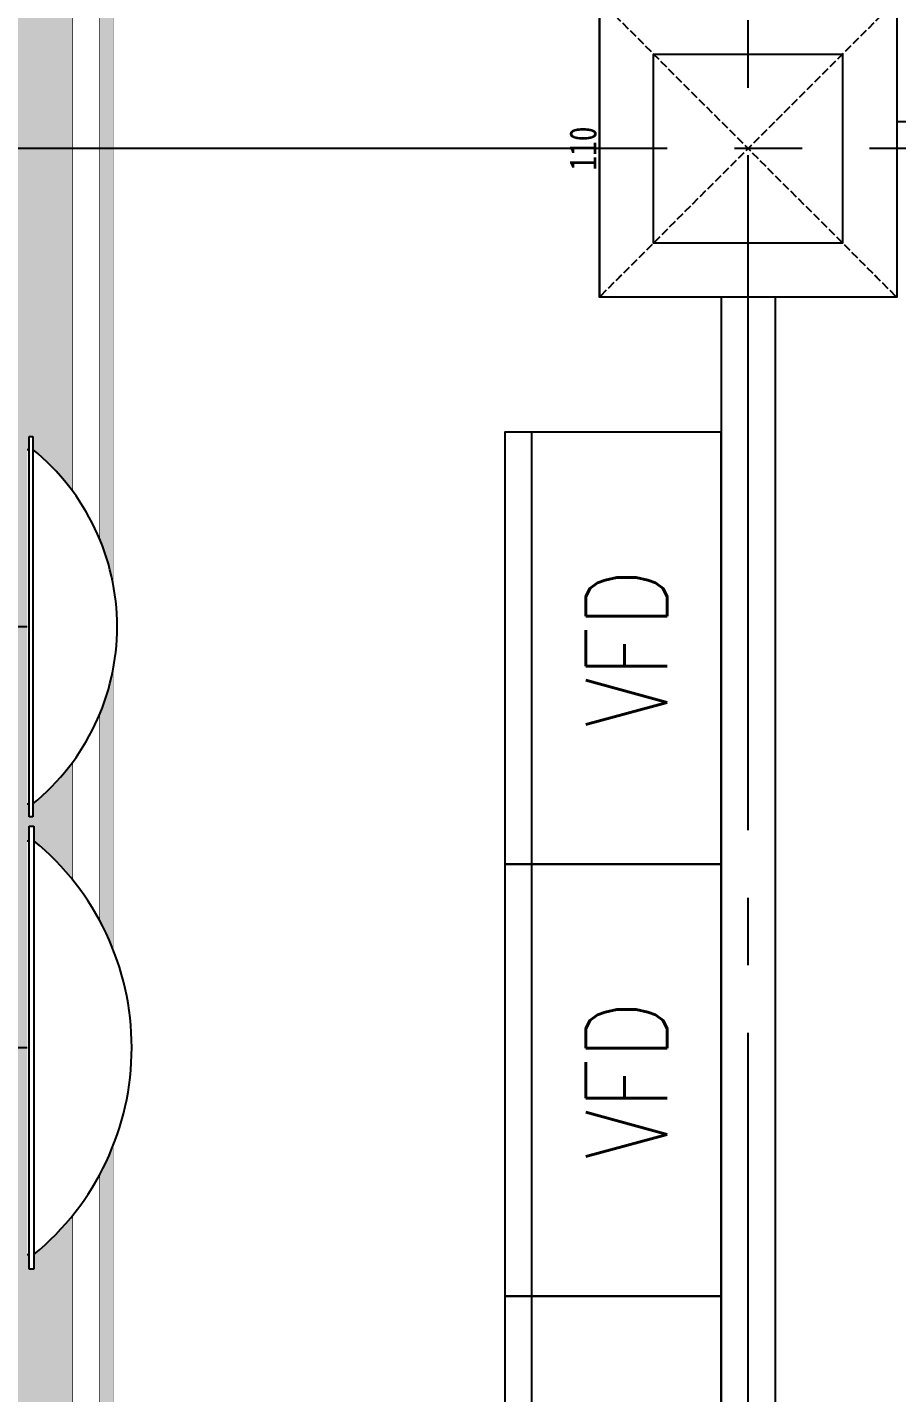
# Model space of a CAD drawing. Extents: x -18489 to 195597, y -1599 to 112111.
# Drawn here: x -14305 to -13983, y 2322 to 2827 of the extents above; entities that cross this region are included whole.
import ezdxf
from ezdxf.enums import TextEntityAlignment as Align

# ---------------------------------------------------------------- set-up
doc = ezdxf.new("R2010")
doc.units = 0
doc.header["$LTSCALE"] = 100
doc.linetypes.add('X-CUB3-L10$0$COL-CEN-LIN', pattern=[3.25, 2.5, -0.25, 0.25, -0.25])
doc.linetypes.add('X-CUB3-L10$0$HIDDEN', pattern=[0.4, 0.3, -0.1])
for name, color, linetype in [('188K-SM-03-F10-MECH-EQ-Y2257103$0$0 Xref', 8, 'Continuous'), ('188K-SM-03-F10-MECH-EQ-Y2257103$0$M-EQU-FOUNDATION', 8, 'Continuous'), ('188K-SM-03-F10-MECH-EQ-Y2257103$0$Micron CUP L10 HVAC EQU$0$M-MECH-EQU', 136, 'Continuous'), ('188K-SM-03-F10-MECH-EQ-Y2257103$0$Micron CUP L10 HVAC EQU$0$M-PHASE1 AREA', 252, 'Continuous'), ('X-CUB3-L10$0$CCL', 8, 'X-CUB3-L10$0$COL-CEN-LIN'), ('X-CUB3-L10$0$COL', 8, 'Continuous'), ('X-CUB3-L10$0$COL-S', 8, 'Continuous'), ('X-CUB3-L10$0$WALL-RC', 8, 'Continuous')]:
    doc.layers.add(name, color=color, linetype=linetype)
doc.styles.add('188K-SM-03-F10-MECH-EQ-Y2257103$0$Micron CUP L10 HVAC EQU$0$AA-TXT', font='simplex.shx', dxfattribs={"bigfont": 'china.shx'})
doc.styles.add('X-CUB3-L10$0$DIM', font='', dxfattribs={"width": 0.8})
doc.styles.get('X-CUB3-L10$0$DIM').set_extended_font_data('MingLiU')
doc.dimstyles.new('X-CUB3-L10$0$JJP_005_defpoint', dxfattribs={"dimtxt": 20, "dimasz": 0.5, "dimexe": 0.5, "dimexo": 0.5, "dimgap": 0.5, "dimtad": 1, "dimdsep": 46, "dimtxsty": 'X-CUB3-L10$0$DIM', "dimblk": 'X-CUB3-L10$0$_None', "dimcen": 10, "dimclrd": 256, "dimclre": 256, "dimclrt": 256, "dimadec": 0, "dimazin": 0, "dimtfac": 1, "dimtix": 1, "dimtmove": 2, "dimatfit": 3, "dimldrblk": 'X-CUB3-L10$0$_None', "dimfxl": 0.5, "dimtolj": 1, "dimtzin": 0, "dimarcsym": 0})

# ---------------------------------------------------------------- blocks, each defined once
blk = doc.blocks.new('*D439')
at = {"layer": 'DefPoints', "lineweight": -2, "transparency": 16777216}
blk.add_line((0, 0), (110, 0), dxfattribs=at)
at = {"layer": 'DefPoints', "color": 0, "transparency": 16777216}
for p in [(0, 0), (110, 0), (110, 0)]:
    blk.add_point(p, dxfattribs=at)
at = {"layer": 'DefPoints', "transparency": 16777216, "insert": (55, 6.07), "char_height": 10, "attachment_point": 5, "style": 'X-CUB3-L10$0$DIM'}
blk.add_mtext('\\A1;110', dxfattribs=at)
blk = doc.blocks.new('X-CUB3-L10$0$_None')
blk = doc.blocks.new('*D440')
at = {"layer": 'DefPoints', "lineweight": -2, "transparency": 16777216}
blk.add_line((0, 0), (0, -110), dxfattribs=at)
at = {"layer": 'DefPoints', "color": 0, "transparency": 16777216}
for p in [(0, 0), (0, -110), (0, -110)]:
    blk.add_point(p, dxfattribs=at)
at = {"layer": 'DefPoints', "transparency": 16777216, "insert": (-6.07, -55), "char_height": 10, "attachment_point": 5, "rotation": 90, "style": 'X-CUB3-L10$0$DIM'}
blk.add_mtext('\\A1;110', dxfattribs=at)
blk = doc.blocks.new('188K-SM-03-F10-MECH-EQ-Y2257103$0$Micron CUP L10 HVAC EQU$0$A$C0c53ceb0')
at = {"layer": '188K-SM-03-F10-MECH-EQ-Y2257103$0$Micron CUP L10 HVAC EQU$0$M-PHASE1 AREA'}
for p, q in [((20250, 16000.00004), (20250, 17600.00004)), ((13383.58898, 16879.86279), (18509.19987, 16879.86279)), ((20250, 14400.00004), (20250, 16000.00004)), ((13383.58898, 15321.00495), (18509.19987, 15321.00495)), ((20250, 12800.00004), (20250, 14400.00004))]:
    blk.add_line(p, q, dxfattribs=at)
for points in [[(20150, 16000.00004), (20950, 16000.00004), (20950, 17600.00004), (20150, 17600.00004)], [(20150, 14400.00004), (20950, 14400.00004), (20950, 16000.00004), (20150, 16000.00004)], [(20150, 12800.00004), (20950, 12800.00004), (20950, 14400.00004), (20150, 14400.00004)]]:
    blk.add_lwpolyline(points, close=True, dxfattribs=at)
at = {"layer": '188K-SM-03-F10-MECH-EQ-Y2257103$0$Micron CUP L10 HVAC EQU$0$M-PHASE1 AREA', "style": '188K-SM-03-F10-MECH-EQ-Y2257103$0$Micron CUP L10 HVAC EQU$0$AA-TXT', "width": 0.8}
for p in [(20600, 16800.00004), (20600, 15200.00004)]:
    blk.add_text('VFD', height=300, rotation=90, dxfattribs=at).set_placement(p, align=Align.MIDDLE_CENTER)
for points in [[(18402.65372, 16223.74696), (18414.02329, 16233.15596), (18425.22692, 16242.76195), (18436.26119, 16252.56201), (18447.12275, 16262.55314), (18457.80828, 16272.73232), (18468.31454, 16283.09644), (18478.63832, 16293.64233), (18488.77647, 16304.3668), (18498.72591, 16315.26656), (18508.48361, 16326.33831), (18518.0466, 16337.57867), (18527.41195, 16348.98421), (18536.57683, 16360.55146), (18545.53843, 16372.2769), (18554.29403, 16384.15696), (18562.84097, 16396.18801), (18571.17663, 16408.3664), (18579.29847, 16420.68841), (18587.20404, 16433.15028), (18594.89091, 16445.74823), (18602.35674, 16458.47842), (18609.59926, 16471.33696), (18616.61627, 16484.31995), (18623.40563, 16497.42342), (18629.96526, 16510.64338), (18636.29318, 16523.97582), (18642.38744, 16537.41666), (18648.24621, 16550.96181), (18653.86769, 16564.60715), (18659.25016, 16578.34852), (18664.392, 16592.18173), (18669.29163, 16606.10258), (18673.94756, 16620.10681), (18678.35838, 16634.19017), (18682.52274, 16648.34836), (18686.43936, 16662.57708), (18690.10707, 16676.87198), (18693.52473, 16691.22872), (18696.69132, 16705.64291), (18699.60586, 16720.11017), (18702.26747, 16734.6261), (18704.67534, 16749.18627), (18706.82873, 16763.78624), (18708.72698, 16778.42157), (18710.36953, 16793.0878), (18711.75586, 16807.78047), (18712.88556, 16822.49509), (18713.75829, 16837.22719), (18714.37376, 16851.97227), (18714.73181, 16866.72585), (18714.83232, 16881.48343), (18714.67526, 16896.24052), (18714.26068, 16910.99261), (18713.58869, 16925.73523), (18712.65952, 16940.46387), (18711.47344, 16955.17406), (18710.03081, 16969.8613), (18708.33207, 16984.52113), (18706.37775, 16999.14908), (18704.16842, 17013.74069), (18701.70478, 17028.29153), (18698.98756, 17042.79715), (18696.0176, 17057.25314), (18692.7958, 17071.65509), (18689.32314, 17085.99862), (18685.60068, 17100.27936), (18681.62956, 17114.49297), (18677.41097, 17128.6351), (18672.94622, 17142.70145), (18668.23665, 17156.68774), (18663.28371, 17170.5897), (18658.0889, 17184.40311), (18652.6538, 17198.12375), (18646.98008, 17211.74745), (18641.06945, 17225.27005), (18634.92372, 17238.68744), (18628.54476, 17251.99552), (18621.93451, 17265.19026), (18615.09499, 17278.26761), (18608.02828, 17291.22361), (18600.73653, 17304.05431), (18593.22197, 17316.75579), (18585.48688, 17329.32419), (18577.53362, 17341.75568), (18569.36461, 17354.04647), (18560.98234, 17366.19282), (18552.38936, 17378.19103), (18543.5883, 17390.03745), (18534.58183, 17401.72846), (18525.37269, 17413.26051), (18515.96369, 17424.63007), (18506.3577, 17435.8337), (18496.55765, 17446.86798), (18486.56651, 17457.72953), (18476.38733, 17468.41507), (18466.02322, 17478.92132), (18455.47732, 17489.2451), (18444.75286, 17499.38325), (18433.85309, 17509.3327), (18422.78134, 17519.09039), (18411.54099, 17528.65338), (18402.65372, 17535.97947), (18402.65372, 17584.1526), (18388.67248, 17584.1526), (18388.67248, 17535.97947), (18382.3289, 17535.97947), (18382.3289, 16223.74696), (18388.67248, 16223.74696), (18388.67248, 16175.57383), (18402.65372, 16175.57383)], [(18406.66286, 14554.52961), (18419.94233, 14565.63924), (18433.02589, 14576.97893), (18445.90955, 14588.54523), (18458.58938, 14600.33462), (18471.06154, 14612.34352), (18483.32221, 14624.56825), (18495.36766, 14637.00509), (18507.19422, 14649.65027), (18518.79829, 14662.49992), (18530.17634, 14675.55014), (18541.3249, 14688.79694), (18552.24057, 14702.23629), (18562.92003, 14715.8641), (18573.36002, 14729.67621), (18583.55737, 14743.66843), (18593.50897, 14757.83648), (18603.21179, 14772.17606), (18612.66287, 14786.68278), (18621.85933, 14801.35225), (18630.79838, 14816.17998), (18639.47728, 14831.16145), (18647.8934, 14846.29212), (18656.04417, 14861.56736), (18663.92711, 14876.98253), (18671.53981, 14892.53292), (18678.87997, 14908.2138), (18685.94534, 14924.02041), (18692.73377, 14939.94791), (18699.24319, 14955.99146), (18705.47162, 14972.14617), (18711.41717, 14988.40712), (18717.07801, 15004.76936), (18722.45244, 15021.2279), (18727.5388, 15037.77773), (18732.33556, 15054.41381), (18736.84124, 15071.13108), (18741.05448, 15087.92443), (18744.974, 15104.78875), (18748.5986, 15121.71891), (18751.92717, 15138.70975), (18754.9587, 15155.7561), (18757.69228, 15172.85275), (18760.12705, 15189.99451), (18762.2623, 15207.17615), (18764.09735, 15224.39244), (18765.63166, 15241.63814), (18766.86476, 15258.90798), (18767.79627, 15276.19672), (18768.42591, 15293.49907), (18768.75349, 15310.80979), (18768.7789, 15328.12358), (18768.50214, 15345.43518), (18767.92329, 15362.73931), (18767.04254, 15380.0307), (18765.86014, 15397.30409), (18764.37645, 15414.55422), (18762.59194, 15431.77582), (18760.50714, 15448.96365), (18758.12269, 15466.11249), (18755.43932, 15483.21709), (18752.45784, 15500.27226), (18749.17915, 15517.2728), (18745.60427, 15534.21353), (18741.73427, 15551.08929), (18737.57035, 15567.89493), (18733.11375, 15584.62535), (18728.36585, 15601.27544), (18723.32809, 15617.84013), (18718.002, 15634.31438), (18712.38921, 15650.69316), (18706.49142, 15666.9715), (18700.31044, 15683.14442), (18693.84814, 15699.20701), (18687.10649, 15715.15437), (18680.08755, 15730.98164), (18672.79346, 15746.68401), (18665.22643, 15762.25668), (18657.38878, 15777.69492), (18649.28288, 15792.99402), (18640.91121, 15808.14932), (18632.27632, 15823.15621), (18623.38084, 15838.01012), (18614.22748, 15852.70651), (18604.81903, 15867.24092), (18595.15834, 15881.60892), (18585.24838, 15895.80612), (18575.09214, 15909.82821), (18564.69274, 15923.67091), (18554.05333, 15937.33001), (18543.17715, 15950.80135), (18532.06753, 15964.08082), (18520.72784, 15977.16437), (18509.16153, 15990.04803), (18497.37214, 16002.72787), (18485.36325, 16015.20002), (18473.13852, 16027.46069), (18460.70167, 16039.50614), (18448.05649, 16051.3327), (18435.20684, 16062.93677), (18422.15663, 16074.31482), (18408.90983, 16085.46338), (18406.66286, 16087.31564), (18406.66286, 16141.60397), (18388.67248, 16141.60397), (18388.67248, 16087.31564), (18382.3289, 16087.31564), (18382.3289, 14554.52961), (18388.67248, 14554.52961), (18388.67248, 14500.24127), (18406.66286, 14500.24127)]]:
    blk.add_wipeout(points).dxf.layer = '188K-SM-03-F10-MECH-EQ-Y2257103$0$Micron CUP L10 HVAC EQU$0$M-PHASE1 AREA'
at = {"layer": '188K-SM-03-F10-MECH-EQ-Y2257103$0$Micron CUP L10 HVAC EQU$0$M-PHASE1 AREA'}
for p, q in [((18388.67248, 17584.1526), (18402.65372, 17584.1526)), ((18388.67248, 16175.57383), (18388.67248, 17584.1526)), ((18402.65372, 17584.1526), (18402.65372, 16175.57383)), ((18382.3289, 17535.97947), (18388.67248, 17535.97947)), ((18382.3289, 16223.74696), (18388.67248, 16223.74696)), ((18402.65372, 16175.57383), (18388.67248, 16175.57383)), ((18388.67248, 16141.60397), (18406.66286, 16141.60397)), ((18388.67248, 14500.24127), (18388.67248, 16141.60397)), ((18406.66286, 16141.60397), (18406.66286, 14500.24127)), ((18382.3289, 16087.31564), (18388.67248, 16087.31564)), ((18382.3289, 14554.52961), (18388.67248, 14554.52961)), ((18406.66286, 14500.24127), (18388.67248, 14500.24127))]:
    blk.add_line(p, q, dxfattribs=at)
for centre, radius, start, end in [((17869.25643, 16879.86322), 845.57744, 309.10978441, 50.89021559), ((17776.78414, 15320.92262), 992.02089, 309.41590656, 50.58409344)]:
    blk.add_arc(centre, radius, start, end, dxfattribs=at)
blk = doc.blocks.new('188K-SM-03-F10-MECH-EQ-Y2257103$0$Micron CUP L10 HVAC EQU')
at = {"layer": '188K-SM-03-F10-MECH-EQ-Y2257103$0$Micron CUP L10 HVAC EQU$0$M-MECH-EQU'}
blk.add_blockref('188K-SM-03-F10-MECH-EQ-Y2257103$0$Micron CUP L10 HVAC EQU$0$A$C0c53ceb0', (-206166.7, 2082.2), dxfattribs=at)
blk = doc.blocks.new('188K-SM-03-F10-MECH-EQ-Y2257103')
at = {"layer": '188K-SM-03-F10-MECH-EQ-Y2257103$0$M-EQU-FOUNDATION'}
h = blk.add_hatch(dxfattribs=at)
h.set_pattern_fill('AR-CONC', color=256, scale=0.1)
h.set_pattern_definition([(50, (4473.521, 709.199), (18.218467, -1.593909), [1.905, -20.955]), (355, (4473.521, 709.2), (-3.524342, 19.105685), [1.524, -16.764058]), (100.45144, (4475.04, 709.066), (14.694125, 17.511775), [1.619001, -17.809024]), (46.1842, (4473.521, 714.28), (27.107904, -4.204233), [2.8575, -31.4325]), (96.63556, (4475.78, 713.93), (23.740413, 24.742612), [2.428502, -26.71356]), (351.18415, (4473.52, 714.28), (23.740413, 24.742612), [2.285997, -25.145973]), (21, (4476.061, 713.009), (15.161439, -10.22652), [1.905, -20.955]), (326, (4476.061, 713.01), (6.180203, 18.418797), [1.524, -16.764]), (71.45144, (4477.325, 712.157), (21.341642, 8.192277), [1.619001, -17.808994]), (37.5, (4473.5214, 709.199), (0.3088603, 8.4555039), [0, -16.5608, 0, -17.018, 0, -16.8275]), (7.5, (4473.521, 709.199), (6.6819663, 10.0180575), [0, -9.7028, 0, -16.1798, 0, -6.4135]), (327.5, (4467.857, 709.199), (13.5590595, -0.5728744), [0, -6.35, 0, -19.812, 0, -26.289]), (317.5, (4465.317, 709.199), (14.812918, 2.542649), [0, -8.255, 0, -13.1572, 0, -18.669])])
h.paths.add_polyline_path([(-14928.15, 5602.46), (-14278.15, 5602.46), (-14278.15, 1902.46), (-14928.15, 1902.46)], flags=16)
h.paths.add_polyline_path([(-14933.15, 5607.46), (-14273.15, 5607.46), (-14273.15, 1897.46), (-14933.15, 1897.46)])
h = blk.add_hatch(dxfattribs=at)
h.set_pattern_fill('AR-CONC', color=256, scale=0.3)
h.set_pattern_definition([(50, (4473.52, 709.2), (54.6554, -4.78173), [5.715, -62.865]), (355, (4473.52, 709.2), (-10.57303, 57.31705), [4.572, -50.29218]), (100.45144, (4478.076, 708.8), (44.08237, 52.53533), [4.857, -53.42707]), (46.1842, (4473.52, 724.44), (81.32371, -12.6127), [8.5725, -94.2975]), (96.63556, (4480.3, 723.39), (71.22124, 74.22784), [7.2855, -80.14068]), (351.18415, (4473.52, 724.44), (71.22124, 74.22784), [6.858, -75.43792]), (21, (4481.14, 720.63), (45.48432, -30.67956), [5.715, -62.865]), (326, (4481.14, 720.63), (18.54061, 55.25639), [4.572, -50.292]), (71.45144, (4484.93, 718.07), (64.02493, 24.57683), [4.857, -53.42698]), (37.5, (4473.521, 709.2), (0.926581, 25.366512), [0, -49.6824, 0, -51.054, 0, -50.4825]), (7.5, (4473.52, 709.2), (20.0459, 30.054172), [0, -29.1084, 0, -48.5394, 0, -19.2405]), (327.5, (4456.529, 709.2), (40.677179, -1.718623), [0, -19.05, 0, -59.436, 0, -78.867]), (317.5, (4448.91, 709.2), (44.438754, 7.62795), [0, -24.765, 0, -39.4716, 0, -56.007])])
h.paths.add_polyline_path([(-14918.15, 5592.46), (-14288.15, 5592.46), (-14288.15, 1912.46), (-14918.15, 1912.46)])
at = {"layer": '188K-SM-03-F10-MECH-EQ-Y2257103$0$M-EQU-FOUNDATION', "const_width": 0.2}
for points in [[(-14933.15, 5607.46), (-14273.15, 5607.46), (-14273.15, 1897.46), (-14933.15, 1897.46)], [(-14928.15, 5602.46), (-14278.15, 5602.46), (-14278.15, 1902.46), (-14928.15, 1902.46)], [(-14918.15, 5592.46), (-14288.15, 5592.46), (-14288.15, 1912.46), (-14918.15, 1912.46)]]:
    blk.add_lwpolyline(points, close=True, dxfattribs=at)
at = {"layer": '188K-SM-03-F10-MECH-EQ-Y2257103$0$0 Xref', "xscale": 0.1, "yscale": 0.1, "zscale": 0.1}
blk.add_blockref('188K-SM-03-F10-MECH-EQ-Y2257103$0$Micron CUP L10 HVAC EQU', (4473.52, 709.2), dxfattribs=at)
blk = doc.blocks.new('*U438')
at = {"layer": 'DefPoints', "linetype": 'X-CUB3-L10$0$HIDDEN', "ltscale": 0.1}
for p, q in [((110, 0), (0, -110)), ((0, 0), (110, -110))]:
    blk.add_line(p, q, dxfattribs=at)
at = {"layer": 'X-CUB3-L10$0$COL', "ltscale": 0.1}
blk.add_lwpolyline([(0, 0), (110, 0), (110, -110), (0, -110)], close=True, dxfattribs=at)
at = {"layer": 'DefPoints'}
dim = blk.add_linear_dim(base=(110, 0), p1=(0, 0), p2=(110, 0), dimstyle='X-CUB3-L10$0$JJP_005_defpoint', override={"dimtxt": 10}, dxfattribs=at)
dim.commit()
dim.dimension.update_dxf_attribs({"geometry": '*D439', "text_midpoint": (55, 6.067)})
dim = blk.add_linear_dim(base=(0, -110), p1=(0, 0), p2=(0, -110), angle=90, dimstyle='X-CUB3-L10$0$JJP_005_defpoint', override={"dimtxt": 10}, dxfattribs=at)
dim.commit()
dim.dimension.update_dxf_attribs({"geometry": '*D440', "text_midpoint": (-6.067, -55)})
blk = doc.blocks.new('X-CUB3-L10$0$CUB3-10')
at = {"layer": 'X-CUB3-L10$0$CCL'}
for p, q in [((-1200, 0), (-1200, 9982.459)), ((720, 3502.459), (-5160, 3502.459))]:
    blk.add_line(p, q, dxfattribs=at)
at = {"layer": 'X-CUB3-L10$0$COL-S'}
blk.add_lwpolyline([(-1235, 3537.459), (-1165, 3537.459), (-1165, 3467.459), (-1235, 3467.459)], close=True, dxfattribs=at)
at = {"layer": 'X-CUB3-L10$0$COL'}
blk.add_blockref('*U438', (-1255, 3557.459), dxfattribs=at)
blk = doc.blocks.new('X-CUB3-L10')
at = {"layer": 'X-CUB3-L10$0$COL-S'}
blk.add_lwpolyline([(-14073.15, 2817.46), (-14003.15, 2817.46), (-14003.15, 2747.46), (-14073.15, 2747.46)], close=True, dxfattribs=at)
at = {"layer": 'X-CUB3-L10$0$WALL-RC'}
for p, q in [((-13983.15, 2792.46), (-12893.15, 2792.46)), ((-14048.15, 2727.46), (-14048.15, 1877.46)), ((-14028.15, 2727.46), (-14028.15, 1877.46))]:
    blk.add_line(p, q, dxfattribs=at)
at = {"layer": 'X-CUB3-L10$0$CCL'}
blk.add_blockref('X-CUB3-L10$0$CUB3-10', (-12838.15, -720), dxfattribs=at)
at = {"layer": 'X-CUB3-L10$0$COL'}
blk.add_blockref('*U438', (-14093.15, 2837.46), dxfattribs=at)

msp = doc.modelspace()

# ---------------------------------------------------------------- block references
msp.add_blockref('X-CUB3-L10', (0, 0))

# ---------------------------------------------------------------- next in the draw order: block references
msp.add_blockref('188K-SM-03-F10-MECH-EQ-Y2257103', (0, 0))

doc.saveas('drawing.dxf')
